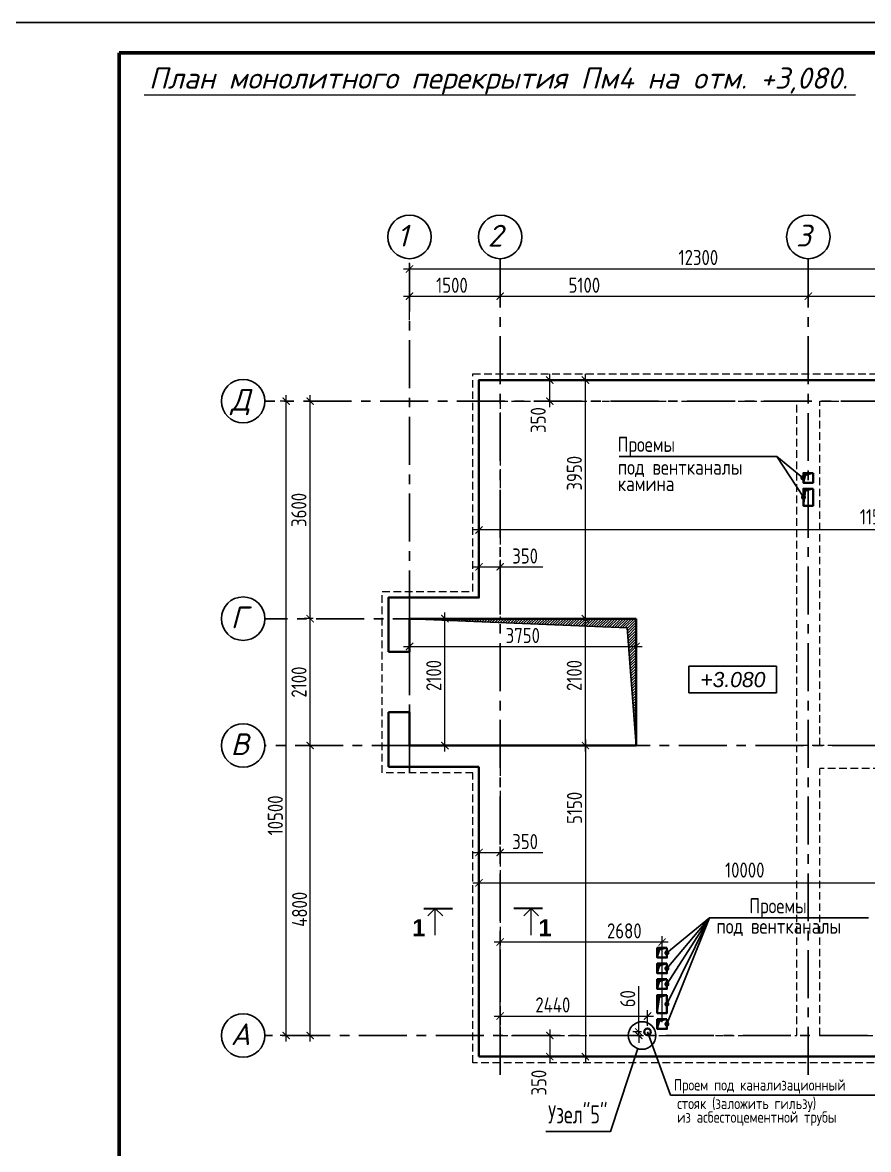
# Model space of a CAD drawing. Extents: x -12289450 to -10763036, y -7834513 to -6150123.
# Drawn here: x -10930636 to -10916637, y -7823467 to -7804813 of the extents above; entities that cross this region are included whole.
import ezdxf

# ---------------------------------------------------------------- set-up
doc = ezdxf.new("R2010")
doc.units = 0
doc.header["$LTSCALE"] = 25
doc.header["$PDMODE"] = 35
doc.linetypes.add('CENTER', pattern=[50.8, 31.75, -6.35, 6.35, -6.35])
doc.linetypes.add('DASHED', pattern=[0.75, 0.5, -0.25])
doc.layers.get('DefPoints').update_dxf_attribs({"color": 10, "lineweight": 30})
for name, color, linetype in [('001-ПЕРЕГОРОДКИ', 5, 'Continuous'), ('005-РАЗМЕРЫ', 252, 'Continuous'), ('008-ШТРИХОВКА', 252, 'Continuous'), ('014-ОСИ', 251, 'CENTER'), ('Annotation - Text', 7, 'Continuous'), ('EEE', 7, 'Continuous'), ('Новое', 51, 'Continuous'), ('Текст', 7, 'Continuous')]:
    doc.layers.add(name, color=color, linetype=linetype)
doc.layers.add('СТЕНЫ', color=5, linetype='Continuous', lineweight=40)
doc.styles.add('gismo', font='isocpeui.ttf')
doc.styles.add('GOST 2.304', font='cs_gost2304.shx')
doc.styles.add('Isocpeur', font='isocpeui.ttf')
doc.styles.get("Standard").update_dxf_attribs({"font": 'arial.ttf'})
doc.styles.add('STYLE1', font='simplex.shx', dxfattribs={"width": 0.7, "height": 300})
doc.styles.add('СГЕНЕРИР_СТИЛЬ_1', font='arialbd.ttf')
doc.styles.add('Текстер', font='ariali.ttf')
doc.dimstyles.new('1', dxfattribs={"dimscale": 100, "dimtxt": 2.5, "dimasz": 1.2, "dimexe": 1, "dimexo": 1, "dimgap": 0.5, "dimtad": 1, "dimdec": 0, "dimzin": 0, "dimdsep": 46, "dimtxsty": 'GOST 2.304', "dimblk": 'ARCHTICK', "dimcen": 0.09, "dimdle": 1, "dimclrd": 256, "dimclre": 256, "dimclrt": 7, "dimadec": 0, "dimazin": 0, "dimtfac": 1, "dimtdec": 0, "dimtmove": 0, "dimatfit": 3, "dimldrblk": 'ARCHTICK', "dimfxl": 0, "dimtolj": 1, "dimtzin": 0, "dimlwd": 5, "dimlwe": 5, "dimarcsym": 0})

# ---------------------------------------------------------------- blocks, each defined once
blk = doc.blocks.new('_ArchTick')
at = {"color": 0, "linetype": 'ByBlock', "const_width": 0.15}
blk.add_lwpolyline([(-0.5, -0.5), (0.5, 0.5)], dxfattribs=at)
blk = doc.blocks.new('*D1607')
at = {"layer": '005-РАЗМЕРЫ', "lineweight": 5, "transparency": 16777216}
for p, q in [((-10922732, -7809412), (-10922732, -7809242)), ((-10917632, -7809412), (-10917632, -7809242)), ((-10922832, -7809342), (-10917532, -7809342))]:
    blk.add_line(p, q, dxfattribs=at)
at = {"layer": 'DefPoints', "color": 0, "transparency": 16777216}
for p in [(-10917632, -7809342), (-10922732, -7809512), (-10917632, -7809512)]:
    blk.add_point(p, dxfattribs=at)
at = {"layer": '005-РАЗМЕРЫ', "lineweight": 5, "transparency": 16777216, "xscale": 120, "yscale": 120, "zscale": 120, "rotation": 180}
blk.add_blockref('_ArchTick', (-10922732, -7809342), dxfattribs=at)
at = {"layer": '005-РАЗМЕРЫ', "lineweight": 5, "transparency": 16777216, "xscale": 120, "yscale": 120, "zscale": 120}
blk.add_blockref('_ArchTick', (-10917632, -7809342), dxfattribs=at)
at = {"layer": '005-РАЗМЕРЫ', "color": 7, "transparency": 16777216, "insert": (-10921339, -7809162), "char_height": 250, "attachment_point": 5, "style": 'GOST 2.304'}
blk.add_mtext('\\A1;5100', dxfattribs=at)
blk = doc.blocks.new('*D1608')
at = {"layer": '005-РАЗМЕРЫ', "lineweight": 5, "transparency": 16777216}
for p, q in [((-10924332, -7808893), (-10911832, -7808893)), ((-10924232, -7809739), (-10924232, -7808793)), ((-10911932, -7809789), (-10911932, -7808793))]:
    blk.add_line(p, q, dxfattribs=at)
at = {"layer": 'DefPoints', "color": 0, "transparency": 16777216}
for p in [(-10911932, -7808893), (-10924232, -7809839), (-10911932, -7809889)]:
    blk.add_point(p, dxfattribs=at)
at = {"layer": '005-РАЗМЕРЫ', "lineweight": 5, "transparency": 16777216, "xscale": 120, "yscale": 120, "zscale": 120, "rotation": 180}
blk.add_blockref('_ArchTick', (-10924232, -7808893), dxfattribs=at)
at = {"layer": '005-РАЗМЕРЫ', "lineweight": 5, "transparency": 16777216, "xscale": 120, "yscale": 120, "zscale": 120}
blk.add_blockref('_ArchTick', (-10911932, -7808893), dxfattribs=at)
at = {"layer": '005-РАЗМЕРЫ', "color": 7, "transparency": 16777216, "insert": (-10919452, -7808703), "char_height": 250, "attachment_point": 5, "style": 'GOST 2.304'}
blk.add_mtext('\\A1;12300', dxfattribs=at)
blk = doc.blocks.new('*D1609')
at = {"layer": '005-РАЗМЕРЫ', "lineweight": 5, "transparency": 16777216}
for p, q in [((-10924232, -7809412), (-10924232, -7809242)), ((-10922732, -7809412), (-10922732, -7809242)), ((-10924332, -7809342), (-10922632, -7809342))]:
    blk.add_line(p, q, dxfattribs=at)
at = {"layer": 'DefPoints', "color": 0, "transparency": 16777216}
for p in [(-10922732, -7809342), (-10924232, -7809512), (-10922732, -7809512)]:
    blk.add_point(p, dxfattribs=at)
at = {"layer": '005-РАЗМЕРЫ', "lineweight": 5, "transparency": 16777216, "xscale": 120, "yscale": 120, "zscale": 120, "rotation": 180}
blk.add_blockref('_ArchTick', (-10924232, -7809342), dxfattribs=at)
at = {"layer": '005-РАЗМЕРЫ', "lineweight": 5, "transparency": 16777216, "xscale": 120, "yscale": 120, "zscale": 120}
blk.add_blockref('_ArchTick', (-10922732, -7809342), dxfattribs=at)
at = {"layer": '005-РАЗМЕРЫ', "color": 7, "transparency": 16777216, "insert": (-10923530, -7809162), "char_height": 250, "attachment_point": 5, "style": 'GOST 2.304'}
blk.add_mtext('\\A1;1500', dxfattribs=at)
blk = doc.blocks.new('*D1610')
at = {"layer": '005-РАЗМЕРЫ', "lineweight": 5, "transparency": 16777216}
for p, q in [((-10917632, -7809412), (-10917632, -7809242)), ((-10913432, -7809412), (-10913432, -7809242)), ((-10917732, -7809342), (-10913332, -7809342))]:
    blk.add_line(p, q, dxfattribs=at)
at = {"layer": 'DefPoints', "color": 0, "transparency": 16777216}
for p in [(-10913432, -7809342), (-10917632, -7809512), (-10913432, -7809512)]:
    blk.add_point(p, dxfattribs=at)
at = {"layer": '005-РАЗМЕРЫ', "lineweight": 5, "transparency": 16777216, "xscale": 120, "yscale": 120, "zscale": 120, "rotation": 180}
blk.add_blockref('_ArchTick', (-10917632, -7809342), dxfattribs=at)
at = {"layer": '005-РАЗМЕРЫ', "lineweight": 5, "transparency": 16777216, "xscale": 120, "yscale": 120, "zscale": 120}
blk.add_blockref('_ArchTick', (-10913432, -7809342), dxfattribs=at)
at = {"layer": '005-РАЗМЕРЫ', "color": 7, "transparency": 16777216, "insert": (-10915628, -7809158), "char_height": 250, "attachment_point": 5, "style": 'GOST 2.304'}
blk.add_mtext('\\A1;4200', dxfattribs=at)
blk = doc.blocks.new('*D1612')
at = {"layer": '005-РАЗМЕРЫ', "lineweight": 5, "transparency": 16777216}
for p, q in [((-10925876, -7821681), (-10925876, -7816681)), ((-10925876, -7816781), (-10925976, -7816781)), ((-10925925, -7821581), (-10925976, -7821581))]:
    blk.add_line(p, q, dxfattribs=at)
at = {"layer": 'DefPoints', "color": 0, "transparency": 16777216}
for p in [(-10925876, -7816781), (-10925776, -7816781), (-10925825, -7821581)]:
    blk.add_point(p, dxfattribs=at)
at = {"layer": '005-РАЗМЕРЫ', "lineweight": 5, "transparency": 16777216, "xscale": 120, "yscale": 120, "zscale": 120}
for p, rotation in [((-10925876, -7816781), 90), ((-10925876, -7821581), 270)]:
    blk.add_blockref('_ArchTick', p, dxfattribs=dict(at, rotation=rotation))
at = {"layer": '005-РАЗМЕРЫ', "color": 7, "transparency": 16777216, "insert": (-10926051, -7819492), "char_height": 250, "attachment_point": 5, "rotation": 90, "style": 'GOST 2.304'}
blk.add_mtext('\\A1;4800', dxfattribs=at)
blk = doc.blocks.new('*D1613')
at = {"layer": '005-РАЗМЕРЫ', "lineweight": 5, "transparency": 16777216}
for p, q in [((-10926246, -7811081), (-10926373, -7811081)), ((-10926273, -7821681), (-10926273, -7810981)), ((-10926298, -7821581), (-10926373, -7821581))]:
    blk.add_line(p, q, dxfattribs=at)
at = {"layer": 'DefPoints', "color": 0, "transparency": 16777216}
for p in [(-10926273, -7811081), (-10926146, -7811081), (-10926198, -7821581)]:
    blk.add_point(p, dxfattribs=at)
at = {"layer": '005-РАЗМЕРЫ', "lineweight": 5, "transparency": 16777216, "xscale": 120, "yscale": 120, "zscale": 120}
for p, rotation in [((-10926273, -7811081), 90), ((-10926273, -7821581), 270)]:
    blk.add_blockref('_ArchTick', p, dxfattribs=dict(at, rotation=rotation))
at = {"layer": '005-РАЗМЕРЫ', "color": 7, "transparency": 16777216, "insert": (-10926453, -7817938), "char_height": 250, "attachment_point": 5, "rotation": 90, "style": 'GOST 2.304'}
blk.add_mtext('\\A1;10500', dxfattribs=at)
blk = doc.blocks.new('*D1614')
at = {"layer": '005-РАЗМЕРЫ', "lineweight": 5, "transparency": 16777216}
for p, q in [((-10925825, -7814681), (-10925976, -7814681)), ((-10925876, -7816881), (-10925876, -7814581)), ((-10925962, -7816781), (-10925776, -7816781))]:
    blk.add_line(p, q, dxfattribs=at)
at = {"layer": 'DefPoints', "color": 0, "transparency": 16777216}
for p in [(-10925876, -7814681), (-10925725, -7814681), (-10926062, -7816781)]:
    blk.add_point(p, dxfattribs=at)
at = {"layer": '005-РАЗМЕРЫ', "lineweight": 5, "transparency": 16777216, "xscale": 120, "yscale": 120, "zscale": 120}
for p, rotation in [((-10925876, -7814681), 90), ((-10925876, -7816781), 270)]:
    blk.add_blockref('_ArchTick', p, dxfattribs=dict(at, rotation=rotation))
at = {"layer": '005-РАЗМЕРЫ', "color": 7, "transparency": 16777216, "insert": (-10926061, -7815731), "char_height": 250, "attachment_point": 5, "rotation": 90, "style": 'GOST 2.304'}
blk.add_mtext('\\A1;2100', dxfattribs=at)
blk = doc.blocks.new('*D1615')
at = {"layer": '005-РАЗМЕРЫ', "lineweight": 5, "transparency": 16777216}
for p, q in [((-10925776, -7811081), (-10925976, -7811081)), ((-10925876, -7814781), (-10925876, -7810981)), ((-10925825, -7814681), (-10925976, -7814681))]:
    blk.add_line(p, q, dxfattribs=at)
at = {"layer": 'DefPoints', "color": 0, "transparency": 16777216}
for p in [(-10925876, -7811081), (-10925676, -7811081), (-10925725, -7814681)]:
    blk.add_point(p, dxfattribs=at)
at = {"layer": '005-РАЗМЕРЫ', "lineweight": 5, "transparency": 16777216, "xscale": 120, "yscale": 120, "zscale": 120}
for p, rotation in [((-10925876, -7811081), 90), ((-10925876, -7814681), 270)]:
    blk.add_blockref('_ArchTick', p, dxfattribs=dict(at, rotation=rotation))
at = {"layer": '005-РАЗМЕРЫ', "color": 7, "transparency": 16777216, "insert": (-10926063, -7812881), "char_height": 250, "attachment_point": 5, "rotation": 90, "style": 'GOST 2.304'}
blk.add_mtext('\\A1;3600', dxfattribs=at)
blk = doc.blocks.new('*D1605')
at = {"layer": '005-РАЗМЕРЫ', "lineweight": 5, "ltscale": 100, "transparency": 16777216}
for p, q in [((-10923082, -7813081), (-10923082, -7813313)), ((-10911582, -7813088), (-10911582, -7813313)), ((-10911482, -7813213), (-10923182, -7813213))]:
    blk.add_line(p, q, dxfattribs=at)
at = {"layer": 'DefPoints', "color": 0, "ltscale": 100, "transparency": 16777216}
for p in [(-10923082, -7812981), (-10911582, -7812988), (-10923082, -7813213)]:
    blk.add_point(p, dxfattribs=at)
at = {"layer": '005-РАЗМЕРЫ', "lineweight": 5, "ltscale": 100, "transparency": 16777216, "xscale": 120, "yscale": 120, "zscale": 120, "rotation": 180}
blk.add_blockref('_ArchTick', (-10923082, -7813213), dxfattribs=at)
at = {"layer": '005-РАЗМЕРЫ', "lineweight": 5, "ltscale": 100, "transparency": 16777216, "xscale": 120, "yscale": 120, "zscale": 120}
blk.add_blockref('_ArchTick', (-10911582, -7813213), dxfattribs=at)
at = {"layer": '005-РАЗМЕРЫ', "color": 7, "ltscale": 100, "transparency": 16777216, "insert": (-10916467, -7812995), "char_height": 250, "attachment_point": 5, "style": 'GOST 2.304'}
blk.add_mtext('\\A1;11500', dxfattribs=at)
blk = doc.blocks.new('*D1606')
at = {"layer": '005-РАЗМЕРЫ', "lineweight": 5, "ltscale": 100, "transparency": 16777216}
for p, q in [((-10923182, -7819054), (-10912982, -7819054)), ((-10923082, -7819037), (-10923082, -7819154)), ((-10913082, -7819037), (-10913082, -7819154))]:
    blk.add_line(p, q, dxfattribs=at)
at = {"layer": 'DefPoints', "color": 0, "ltscale": 100, "transparency": 16777216}
for p in [(-10923082, -7818937), (-10913082, -7818937), (-10913082, -7819054)]:
    blk.add_point(p, dxfattribs=at)
at = {"layer": '005-РАЗМЕРЫ', "lineweight": 5, "ltscale": 100, "transparency": 16777216, "xscale": 120, "yscale": 120, "zscale": 120, "rotation": 180}
blk.add_blockref('_ArchTick', (-10923082, -7819054), dxfattribs=at)
at = {"layer": '005-РАЗМЕРЫ', "lineweight": 5, "ltscale": 100, "transparency": 16777216, "xscale": 120, "yscale": 120, "zscale": 120}
blk.add_blockref('_ArchTick', (-10913082, -7819054), dxfattribs=at)
at = {"layer": '005-РАЗМЕРЫ', "color": 7, "ltscale": 100, "transparency": 16777216, "insert": (-10918684, -7818842), "char_height": 250, "attachment_point": 5, "style": 'GOST 2.304'}
blk.add_mtext('\\A1;10000', dxfattribs=at)
blk = doc.blocks.new('*D1616')
at = {"layer": '005-РАЗМЕРЫ', "lineweight": 5, "transparency": 16777216}
for p, q in [((-10923374, -7814681), (-10923746, -7814681)), ((-10923646, -7816881), (-10923646, -7814581)), ((-10923374, -7816781), (-10923746, -7816781))]:
    blk.add_line(p, q, dxfattribs=at)
at = {"layer": 'DefPoints', "color": 0, "transparency": 16777216}
for p in [(-10923646, -7814681), (-10923274, -7814681), (-10923274, -7816781)]:
    blk.add_point(p, dxfattribs=at)
at = {"layer": '005-РАЗМЕРЫ', "lineweight": 5, "transparency": 16777216, "xscale": 120, "yscale": 120, "zscale": 120}
for p, rotation in [((-10923646, -7814681), 90), ((-10923646, -7816781), 270)]:
    blk.add_blockref('_ArchTick', p, dxfattribs=dict(at, rotation=rotation))
at = {"layer": '005-РАЗМЕРЫ', "color": 7, "transparency": 16777216, "insert": (-10923831, -7815622), "char_height": 250, "attachment_point": 5, "rotation": 90, "style": 'GOST 2.304'}
blk.add_mtext('\\A1;2100', dxfattribs=at)
blk = doc.blocks.new('*D1617')
at = {"layer": '005-РАЗМЕРЫ', "lineweight": 5, "transparency": 16777216}
for p, q in [((-10920482, -7815390), (-10920482, -7815040)), ((-10924332, -7815140), (-10920382, -7815140)), ((-10924232, -7815109), (-10924232, -7815240))]:
    blk.add_line(p, q, dxfattribs=at)
at = {"layer": 'DefPoints', "color": 0, "transparency": 16777216}
for p in [(-10924232, -7815009), (-10920482, -7815140), (-10920482, -7815490)]:
    blk.add_point(p, dxfattribs=at)
at = {"layer": '005-РАЗМЕРЫ', "lineweight": 5, "transparency": 16777216, "xscale": 120, "yscale": 120, "zscale": 120, "rotation": 180}
blk.add_blockref('_ArchTick', (-10924232, -7815140), dxfattribs=at)
at = {"layer": '005-РАЗМЕРЫ', "lineweight": 5, "transparency": 16777216, "xscale": 120, "yscale": 120, "zscale": 120}
blk.add_blockref('_ArchTick', (-10920482, -7815140), dxfattribs=at)
at = {"layer": '005-РАЗМЕРЫ', "color": 7, "transparency": 16777216, "insert": (-10922357, -7814960), "char_height": 250, "attachment_point": 5, "style": 'GOST 2.304'}
blk.add_mtext('\\A1;3750', dxfattribs=at)
blk = doc.blocks.new('*D1618')
at = {"layer": '005-РАЗМЕРЫ', "lineweight": 5, "transparency": 16777216}
for p, q in [((-10919952, -7820034), (-10922832, -7820034)), ((-10922732, -7821361), (-10922732, -7819934)), ((-10920052, -7821361), (-10920052, -7819934))]:
    blk.add_line(p, q, dxfattribs=at)
at = {"layer": 'DefPoints', "color": 0, "transparency": 16777216}
for p in [(-10922732, -7820034), (-10922732, -7821461), (-10920052, -7821461)]:
    blk.add_point(p, dxfattribs=at)
at = {"layer": '005-РАЗМЕРЫ', "lineweight": 5, "transparency": 16777216, "xscale": 120, "yscale": 120, "zscale": 120, "rotation": 180}
blk.add_blockref('_ArchTick', (-10922732, -7820034), dxfattribs=at)
at = {"layer": '005-РАЗМЕРЫ', "lineweight": 5, "transparency": 16777216, "xscale": 120, "yscale": 120, "zscale": 120}
blk.add_blockref('_ArchTick', (-10920052, -7820034), dxfattribs=at)
at = {"layer": '005-РАЗМЕРЫ', "color": 7, "transparency": 16777216, "insert": (-10920677, -7819849), "char_height": 250, "attachment_point": 5, "style": 'GOST 2.304'}
blk.add_mtext('\\A1;2680', dxfattribs=at)
blk = doc.blocks.new('*D1619')
at = {"layer": '005-РАЗМЕРЫ', "lineweight": 5, "transparency": 16777216}
for p, q in [((-10922732, -7821481), (-10922732, -7821159)), ((-10920292, -7821421), (-10920292, -7821159)), ((-10922832, -7821259), (-10920192, -7821259))]:
    blk.add_line(p, q, dxfattribs=at)
at = {"layer": 'DefPoints', "color": 0, "transparency": 16777216}
for p in [(-10920292, -7821259), (-10922732, -7821581), (-10920292, -7821521)]:
    blk.add_point(p, dxfattribs=at)
at = {"layer": '005-РАЗМЕРЫ', "lineweight": 5, "transparency": 16777216, "xscale": 120, "yscale": 120, "zscale": 120, "rotation": 180}
blk.add_blockref('_ArchTick', (-10922732, -7821259), dxfattribs=at)
at = {"layer": '005-РАЗМЕРЫ', "lineweight": 5, "transparency": 16777216, "xscale": 120, "yscale": 120, "zscale": 120}
blk.add_blockref('_ArchTick', (-10920292, -7821259), dxfattribs=at)
at = {"layer": '005-РАЗМЕРЫ', "color": 7, "transparency": 16777216, "insert": (-10921860, -7821075), "char_height": 250, "attachment_point": 5, "style": 'GOST 2.304'}
blk.add_mtext('\\A1;2440', dxfattribs=at)
blk = doc.blocks.new('*D1620')
at = {"layer": '005-РАЗМЕРЫ', "lineweight": 5, "transparency": 16777216}
for p, q in [((-10920438, -7821521), (-10920438, -7820763)), ((-10920392, -7821521), (-10920538, -7821521)), ((-10920392, -7821581), (-10920538, -7821581)), ((-10920438, -7821581), (-10920438, -7821521)), ((-10920438, -7821581), (-10920438, -7821701))]:
    blk.add_line(p, q, dxfattribs=at)
at = {"layer": 'DefPoints', "color": 0, "transparency": 16777216}
for p in [(-10920438, -7821581), (-10920292, -7821521), (-10920292, -7821581)]:
    blk.add_point(p, dxfattribs=at)
at = {"layer": '005-РАЗМЕРЫ', "lineweight": 5, "transparency": 16777216, "xscale": 120, "yscale": 120, "zscale": 120}
for p, rotation in [((-10920438, -7821521), 270), ((-10920438, -7821581), 90)]:
    blk.add_blockref('_ArchTick', p, dxfattribs=dict(at, rotation=rotation))
at = {"layer": '005-РАЗМЕРЫ', "color": 7, "transparency": 16777216, "insert": (-10920621, -7820972), "char_height": 250, "attachment_point": 5, "rotation": 90, "style": 'GOST 2.304'}
blk.add_mtext('\\A1;60', dxfattribs=at)
blk = doc.blocks.new('*D1635')
at = {"layer": '005-РАЗМЕРЫ', "lineweight": 5, "transparency": 16777216}
for p, q in [((-10921321, -7814781), (-10921321, -7810631)), ((-10921316, -7810731), (-10921221, -7810731)), ((-10921316, -7814681), (-10921221, -7814681))]:
    blk.add_line(p, q, dxfattribs=at)
at = {"layer": 'DefPoints', "color": 0, "transparency": 16777216}
for p in [(-10921416, -7810731), (-10921321, -7810731), (-10921416, -7814681)]:
    blk.add_point(p, dxfattribs=at)
at = {"layer": '005-РАЗМЕРЫ', "lineweight": 5, "transparency": 16777216, "xscale": 120, "yscale": 120, "zscale": 120}
for p, rotation in [((-10921321, -7810731), 90), ((-10921321, -7814681), 270)]:
    blk.add_blockref('_ArchTick', p, dxfattribs=dict(at, rotation=rotation))
at = {"layer": '005-РАЗМЕРЫ', "color": 7, "transparency": 16777216, "insert": (-10921504, -7812274), "char_height": 250, "attachment_point": 5, "rotation": 90, "style": 'GOST 2.304'}
blk.add_mtext('\\A1;3950', dxfattribs=at)
blk = doc.blocks.new('*D1636')
at = {"layer": '005-РАЗМЕРЫ', "lineweight": 5, "transparency": 16777216}
for p, q in [((-10921050, -7814681), (-10921421, -7814681)), ((-10921321, -7816881), (-10921321, -7814581)), ((-10921050, -7816781), (-10921421, -7816781))]:
    blk.add_line(p, q, dxfattribs=at)
at = {"layer": 'DefPoints', "color": 0, "transparency": 16777216}
for p in [(-10921321, -7814681), (-10920950, -7814681), (-10920950, -7816781)]:
    blk.add_point(p, dxfattribs=at)
at = {"layer": '005-РАЗМЕРЫ', "lineweight": 5, "transparency": 16777216, "xscale": 120, "yscale": 120, "zscale": 120}
for p, rotation in [((-10921321, -7814681), 90), ((-10921321, -7816781), 270)]:
    blk.add_blockref('_ArchTick', p, dxfattribs=dict(at, rotation=rotation))
at = {"layer": '005-РАЗМЕРЫ', "color": 7, "transparency": 16777216, "insert": (-10921506, -7815622), "char_height": 250, "attachment_point": 5, "rotation": 90, "style": 'GOST 2.304'}
blk.add_mtext('\\A1;2100', dxfattribs=at)
blk = doc.blocks.new('*D1637')
at = {"layer": '005-РАЗМЕРЫ', "lineweight": 5, "transparency": 16777216}
for p, q in [((-10921321, -7816681), (-10921321, -7822031)), ((-10921676, -7816781), (-10921221, -7816781)), ((-10921676, -7821931), (-10921221, -7821931))]:
    blk.add_line(p, q, dxfattribs=at)
at = {"layer": 'DefPoints', "color": 0, "transparency": 16777216}
for p in [(-10921776, -7816781), (-10921776, -7821931), (-10921321, -7821931)]:
    blk.add_point(p, dxfattribs=at)
at = {"layer": '005-РАЗМЕРЫ', "lineweight": 5, "transparency": 16777216, "xscale": 120, "yscale": 120, "zscale": 120}
for p, rotation in [((-10921321, -7816781), 90), ((-10921321, -7821931), 270)]:
    blk.add_blockref('_ArchTick', p, dxfattribs=dict(at, rotation=rotation))
at = {"layer": '005-РАЗМЕРЫ', "color": 7, "transparency": 16777216, "insert": (-10921502, -7817813), "char_height": 250, "attachment_point": 5, "rotation": 90, "style": 'GOST 2.304'}
blk.add_mtext('\\A1;5150', dxfattribs=at)
blk = doc.blocks.new('*D1640')
at = {"layer": '005-РАЗМЕРЫ', "lineweight": 5, "ltscale": 100, "transparency": 16777216}
for p, q in [((-10921873, -7810731), (-10922011, -7810731)), ((-10921911, -7811181), (-10921911, -7810631)), ((-10921873, -7811081), (-10922011, -7811081))]:
    blk.add_line(p, q, dxfattribs=at)
at = {"layer": 'DefPoints', "color": 0, "ltscale": 100, "transparency": 16777216}
for p in [(-10921911, -7810731), (-10921773, -7810731), (-10921773, -7811081)]:
    blk.add_point(p, dxfattribs=at)
at = {"layer": '005-РАЗМЕРЫ', "lineweight": 5, "ltscale": 100, "transparency": 16777216, "xscale": 120, "yscale": 120, "zscale": 120}
for p, rotation in [((-10921911, -7810731), 90), ((-10921911, -7811081), 270)]:
    blk.add_blockref('_ArchTick', p, dxfattribs=dict(at, rotation=rotation))
at = {"layer": '005-РАЗМЕРЫ', "color": 7, "ltscale": 100, "transparency": 16777216, "insert": (-10922102, -7811393), "char_height": 250, "attachment_point": 5, "rotation": 90, "style": 'GOST 2.304'}
blk.add_mtext('\\A1;350', dxfattribs=at)
blk = doc.blocks.new('*D1642')
at = {"layer": '005-РАЗМЕРЫ', "lineweight": 5, "ltscale": 100, "transparency": 16777216}
for p, q in [((-10921873, -7821581), (-10922011, -7821581)), ((-10921911, -7821481), (-10921911, -7822031)), ((-10921873, -7821931), (-10922011, -7821931))]:
    blk.add_line(p, q, dxfattribs=at)
at = {"layer": 'DefPoints', "color": 0, "ltscale": 100, "transparency": 16777216}
for p in [(-10921773, -7821581), (-10921911, -7821931), (-10921773, -7821931)]:
    blk.add_point(p, dxfattribs=at)
at = {"layer": '005-РАЗМЕРЫ', "lineweight": 5, "ltscale": 100, "transparency": 16777216, "xscale": 120, "yscale": 120, "zscale": 120}
for p, rotation in [((-10921911, -7821581), 90), ((-10921911, -7821931), 270)]:
    blk.add_blockref('_ArchTick', p, dxfattribs=dict(at, rotation=rotation))
at = {"layer": '005-РАЗМЕРЫ', "color": 7, "ltscale": 100, "transparency": 16777216, "insert": (-10922092, -7822361), "char_height": 250, "attachment_point": 5, "rotation": 90, "style": 'GOST 2.304'}
blk.add_mtext('\\A1;350', dxfattribs=at)
blk = doc.blocks.new('*D1643')
at = {"layer": '005-РАЗМЕРЫ', "lineweight": 5, "transparency": 16777216}
for p, q in [((-10923182, -7818551), (-10922732, -7818551)), ((-10923082, -7818598), (-10923082, -7818451)), ((-10922732, -7818598), (-10922732, -7818451)), ((-10922732, -7818551), (-10922025, -7818551))]:
    blk.add_line(p, q, dxfattribs=at)
at = {"layer": 'DefPoints', "color": 0, "transparency": 16777216}
for p in [(-10922732, -7818551), (-10923082, -7818698), (-10922732, -7818698)]:
    blk.add_point(p, dxfattribs=at)
at = {"layer": '005-РАЗМЕРЫ', "lineweight": 5, "transparency": 16777216, "xscale": 120, "yscale": 120, "zscale": 120, "rotation": 180}
blk.add_blockref('_ArchTick', (-10923082, -7818551), dxfattribs=at)
at = {"layer": '005-РАЗМЕРЫ', "lineweight": 5, "transparency": 16777216, "xscale": 120, "yscale": 120, "zscale": 120}
blk.add_blockref('_ArchTick', (-10922732, -7818551), dxfattribs=at)
at = {"layer": '005-РАЗМЕРЫ', "color": 7, "transparency": 16777216, "insert": (-10922319, -7818371), "char_height": 250, "attachment_point": 5, "style": 'GOST 2.304'}
blk.add_mtext('\\A1;350', dxfattribs=at)
blk = doc.blocks.new('*D1646')
at = {"layer": '005-РАЗМЕРЫ', "lineweight": 5, "transparency": 16777216}
for p, q in [((-10923082, -7813871), (-10923082, -7813724)), ((-10922732, -7813871), (-10922732, -7813724)), ((-10923182, -7813824), (-10922732, -7813824)), ((-10922732, -7813824), (-10922025, -7813824))]:
    blk.add_line(p, q, dxfattribs=at)
at = {"layer": 'DefPoints', "color": 0, "transparency": 16777216}
for p in [(-10922732, -7813824), (-10923082, -7813971), (-10922732, -7813971)]:
    blk.add_point(p, dxfattribs=at)
at = {"layer": '005-РАЗМЕРЫ', "lineweight": 5, "transparency": 16777216, "xscale": 120, "yscale": 120, "zscale": 120, "rotation": 180}
blk.add_blockref('_ArchTick', (-10923082, -7813824), dxfattribs=at)
at = {"layer": '005-РАЗМЕРЫ', "lineweight": 5, "transparency": 16777216, "xscale": 120, "yscale": 120, "zscale": 120}
blk.add_blockref('_ArchTick', (-10922732, -7813824), dxfattribs=at)
at = {"layer": '005-РАЗМЕРЫ', "color": 7, "transparency": 16777216, "insert": (-10922319, -7813644), "char_height": 250, "attachment_point": 5, "style": 'GOST 2.304'}
blk.add_mtext('\\A1;350', dxfattribs=at)
blk = doc.blocks.new('Уровень')
at = {"color": 213, "linetype": 'ByBlock'}
blk.add_lwpolyline([(0, 0), (1544, 0), (1544, 469), (0, 469)], close=True, dxfattribs=at)
at = {"flags": 4}
blk.add_attdef('+-0.000', (70, 107), '', height=250, dxfattribs=at)

msp = doc.modelspace()

# ---------------------------------------------------------------- hatches: boundary and pattern name
at = {"layer": '008-ШТРИХОВКА', "ltscale": 3}
h = msp.add_hatch(dxfattribs=at)
h.set_pattern_fill('ANSI31', color=256, scale=5)
h.set_pattern_definition([(45, (-10915362.271, -7814851.123), (-11.22532, 11.22532), [])])
h.paths.add_polyline_path([(-10917552.3, -7812271.1), (-10917712.3, -7812271.1), (-10917712.3, -7812431.1), (-10917677.4, -7812305)])
h = msp.add_hatch(dxfattribs=at)
h.set_pattern_fill('ANSI31', color=256, scale=5)
h.set_pattern_definition([(45, (-10915362.271, -7815111.123), (-11.22532, 11.22532), [])])
h.paths.add_polyline_path([(-10917552.3, -7812531.1), (-10917712.3, -7812531.1), (-10917712.3, -7812811.1), (-10917677.4, -7812565)])
h = msp.add_hatch(dxfattribs=at)
h.set_pattern_fill('ANSI31', color=256, scale=10)
h.set_pattern_definition([(45, (-10920482.27, -7816581.123), (-22.45064, 22.45064), [])])
h.paths.add_polyline_path([(-10920482.3, -7814681.1), (-10920482.3, -7816581.1), (-10920632.3, -7814831.1), (-10924132.3, -7814681.1)])
h = msp.add_hatch(dxfattribs=at)
h.set_pattern_fill('ANSI31', color=256, scale=5)
h.set_pattern_definition([(45, (-10917782.271, -7822711.123), (-11.22532, 11.22532), [])])
h.paths.add_polyline_path([(-10919972.3, -7820131.1), (-10920132.3, -7820131.1), (-10920132.3, -7820291.1), (-10920097.4, -7820165)])
h = msp.add_hatch(dxfattribs=at)
h.set_pattern_fill('ANSI31', color=256, scale=5)
h.set_pattern_definition([(45, (-10917782.271, -7822971.123), (-11.22532, 11.22532), [])])
h.paths.add_polyline_path([(-10919972.3, -7820391.1), (-10920132.3, -7820391.1), (-10920132.3, -7820551.1), (-10920097.4, -7820425)])
h = msp.add_hatch(dxfattribs=at)
h.set_pattern_fill('ANSI31', color=256, scale=5)
h.set_pattern_definition([(45, (-10917782.271, -7823231.123), (-11.22532, 11.22532), [])])
h.paths.add_polyline_path([(-10919972.3, -7820651.1), (-10920132.3, -7820651.1), (-10920132.3, -7820811.1), (-10920097.4, -7820685)])
h = msp.add_hatch(dxfattribs=at)
h.set_pattern_fill('ANSI31', color=256, scale=5)
h.set_pattern_definition([(45, (-10917782.271, -7823491.123), (-11.22532, 11.22532), [])])
h.paths.add_polyline_path([(-10919972.3, -7820911.1), (-10920132.3, -7820911.1), (-10920132.3, -7821211.1), (-10920097.4, -7820945)])
h = msp.add_hatch(dxfattribs=at)
h.set_pattern_fill('ANSI31', color=256, scale=5)
h.set_pattern_definition([(45, (-10917782.271, -7823891.123), (-11.22532, 11.22532), [])])
h.paths.add_polyline_path([(-10919972.3, -7821311.1), (-10920132.3, -7821311.1), (-10920132.3, -7821471.1), (-10920097.4, -7821345)])

# ---------------------------------------------------------------- linework, layer by layer
at = {"linetype": 'Continuous', "lineweight": 60, "ltscale": 75}
msp.add_lwpolyline([(-10929035.7, -7805313.4), (-10889535.9, -7805313.4), (-10889535.9, -7834013.3), (-10929035.7, -7834013.3)], close=True, dxfattribs=at)
at = {"ltscale": 100}
msp.add_lwpolyline([(-10921974.7, -7823170.3), (-10920908.2, -7823170.3), (-10920454.9, -7821797.6)], dxfattribs=at)
msp.add_circle((-10920383.3, -7821580.8), 228.3, dxfattribs=at)
at = {"layer": '001-ПЕРЕГОРОДКИ', "lineweight": 35, "ltscale": 100}
for points in [[(-10923993.8, -7819479.1), (-10923519.1, -7819479.1)], [(-10922029.8, -7819479.1), (-10922504.5, -7819479.1)]]:
    msp.add_lwpolyline(points, dxfattribs=at)
at = {"layer": '001-ПЕРЕГОРОДКИ', "lineweight": 18, "ltscale": 100}
for points in [[(-10923804.7, -7819922.8), (-10923804.7, -7819479.1)], [(-10923804.7, -7819922.8), (-10923804.7, -7819479.1)], [(-10922218.9, -7819922.8), (-10922218.9, -7819479.1)], [(-10922218.9, -7819922.8), (-10922218.9, -7819479.1)]]:
    msp.add_lwpolyline(points, dxfattribs=at)
at = {"layer": '008-ШТРИХОВКА', "ltscale": 3}
for points in [[(-10917712.3, -7812431.1), (-10917677.4, -7812305), (-10917552.3, -7812271.1)], [(-10917712.3, -7812811.1), (-10917677.4, -7812565), (-10917552.3, -7812531.1)], [(-10920482.3, -7816781.1), (-10920632.3, -7814831.1), (-10924232.3, -7814681.1)], [(-10920132.3, -7820291.1), (-10920097.4, -7820165), (-10919972.3, -7820131.1)], [(-10920132.3, -7820551.1), (-10920097.4, -7820425), (-10919972.3, -7820391.1)], [(-10920132.3, -7820811.1), (-10920097.4, -7820685), (-10919972.3, -7820651.1)], [(-10920132.3, -7821211.1), (-10920097.4, -7820945), (-10919972.3, -7820911.1)], [(-10920132.3, -7821471.1), (-10920097.4, -7821345), (-10919972.3, -7821311.1)]]:
    msp.add_lwpolyline(points, dxfattribs=at)
at = {"layer": '014-ОСИ'}
for points in [[(-10924232.3, -7817215.1), (-10924232.3, -7808722.5)], [(-10922732.3, -7822231.1), (-10922732.3, -7808722.5)], [(-10917632.3, -7822231.1), (-10917632.3, -7808722.5)], [(-10915033, -7811081.1), (-10926625.9, -7811081.1)], [(-10922441.8, -7814681.1), (-10926625.9, -7814681.1)], [(-10911362.2, -7816781.1), (-10926625.9, -7816781.1)], [(-10912844.2, -7821581.1), (-10926625.9, -7821581.1)]]:
    msp.add_lwpolyline(points, dxfattribs=at)
at = {"layer": 'EEE', "lineweight": 15}
msp.add_line((-10928620.7, -7806008.3), (-10916852.8, -7806008.3), dxfattribs=at)
at = {"layer": 'EEE', "lineweight": 25, "ltscale": 3}
for p, q in [((-10920762.7, -7811995.3), (-10918151.1, -7811995.3)), ((-10917723.2, -7812348.6), (-10918151.1, -7811995.3)), ((-10917712.3, -7812671.1), (-10918151.1, -7811995.3)), ((-10919972.3, -7820471.1), (-10919266.8, -7819633.1)), ((-10919972.3, -7820211.1), (-10919266.8, -7819633.1)), ((-10919972.3, -7821061.1), (-10919266.8, -7819633.1)), ((-10919972.3, -7820731.1), (-10919266.8, -7819633.1)), ((-10919972.3, -7821391.1), (-10919266.8, -7819633.1)), ((-10919266.8, -7819633.1), (-10916638.5, -7819633.1)), ((-10920292.3, -7821521.1), (-10919914.1, -7822567.1)), ((-10919914.1, -7822567.1), (-10916337.7, -7822567.1))]:
    msp.add_line(p, q, dxfattribs=at)
at = {"layer": 'EEE', "lineweight": 25, "ltscale": 3, "const_width": 56.2}
for points in [[(-10917709.1, -7812348.6, 1), (-10917737.2, -7812348.6, 1)], [(-10917698.2, -7812671.1, 1), (-10917726.3, -7812671.1, 1)], [(-10919958.2, -7820211.1, 1), (-10919986.3, -7820211.1, 1)], [(-10919958.2, -7820471.1, 1), (-10919986.3, -7820471.1, 1)], [(-10919958.2, -7820731.1, 1), (-10919986.3, -7820731.1, 1)], [(-10919958.2, -7821061.1, 1), (-10919986.3, -7821061.1, 1)], [(-10919958.2, -7821391.1, 1), (-10919986.3, -7821391.1, 1)]]:
    msp.add_lwpolyline(points, format="xyb", close=True, dxfattribs=at)
at = {"layer": 'Новое', "color": 7, "linetype": 'Continuous'}
msp.add_lwpolyline([(-10931035.7, -7804813.4), (-10889035.9, -7804813.4), (-10889035.9, -7834513.3), (-10931035.7, -7834513.3)], close=True, dxfattribs=at)
msp.add_lwpolyline([(-10931035.7, -7804813.4), (-10889035.9, -7804813.4), (-10889035.9, -7834513.3), (-10931035.7, -7834513.3)], close=True, dxfattribs=at)
at = {"layer": 'СТЕНЫ', "ltscale": 1.2}
for p, q in [((-10924232.3, -7814681.1), (-10924232.3, -7815231.1)), ((-10924232.3, -7814681.1), (-10920482.3, -7814681.1)), ((-10924232.3, -7816231.1), (-10924232.3, -7816781.1)), ((-10924232.3, -7816781.1), (-10920482.3, -7816781.1))]:
    msp.add_line(p, q, dxfattribs=at)
at = {"layer": 'СТЕНЫ', "ltscale": 3}
for p, q in [((-10924582.3, -7817131.1), (-10924582.3, -7816231.1)), ((-10923082.3, -7817131.1), (-10924582.3, -7817131.1)), ((-10923082.3, -7821931.1), (-10923082.3, -7817131.1))]:
    msp.add_line(p, q, dxfattribs=at)
at = {"layer": 'СТЕНЫ', "lineweight": 30, "ltscale": 3}
msp.add_line((-10924582.3, -7817131.1), (-10923082.3, -7817131.1), dxfattribs=at)
at = {"layer": 'СТЕНЫ', "linetype": 'DASHED', "lineweight": 9, "ltscale": 10}
msp.add_line((-10922732.3, -7821581.1), (-10917822.3, -7821581.1), dxfattribs=at)
msp.add_lwpolyline([(-10923182.3, -7822031.1), (-10923182.3, -7817231.1), (-10924682.3, -7817231.1), (-10924682.3, -7814231.1), (-10923182.3, -7814231.1), (-10923182.3, -7810631.1), (-10911482.3, -7810631.1), (-10911482.3, -7817231.1), (-10912982.3, -7817231.1), (-10912982.3, -7822031.1)], close=True, dxfattribs=at)
at = {"layer": 'СТЕНЫ', "ltscale": 3}
for points in [[(-10924582.3, -7815231.1), (-10924582.3, -7814331.1), (-10923082.3, -7814331.1), (-10923082.3, -7810731.1), (-10911582.3, -7810731.1), (-10911582.3, -7817131.1), (-10913082.3, -7817131.1), (-10913082.3, -7821931.1), (-10923082.3, -7821931.1)], [(-10924232.3, -7815231.1), (-10924582.3, -7815231.1)], [(-10924232.3, -7816231.1), (-10924582.3, -7816231.1)]]:
    msp.add_lwpolyline(points, dxfattribs=at)
at = {"layer": 'СТЕНЫ', "linetype": 'DASHED', "lineweight": 9, "ltscale": 10}
for points in [[(-10922732.3, -7811081.1), (-10922732.3, -7814681.1)], [(-10922732.3, -7811081.1), (-10917822.3, -7811081.1)], [(-10917822.3, -7821581.1), (-10917822.3, -7811081.1)], [(-10917442.3, -7816781.1), (-10917442.3, -7811081.1)], [(-10917442.3, -7811081.1), (-10911932.3, -7811081.1)], [(-10922732.3, -7816781.1), (-10922732.3, -7821581.1)], [(-10917442.3, -7816781.1), (-10917822.3, -7816781.1)], [(-10911931.9, -7816781.1), (-10917442.3, -7816781.1)], [(-10917442.3, -7821581.1), (-10917442.3, -7817161.1)], [(-10913432.3, -7817161.1), (-10917442.3, -7817161.1)], [(-10917442.3, -7821581.1), (-10913432.3, -7821581.1)]]:
    msp.add_lwpolyline(points, dxfattribs=at)
at = {"layer": 'СТЕНЫ', "ltscale": 1.2}
for points in [[(-10917552.3, -7812271.1), (-10917552.3, -7812431.1), (-10917712.3, -7812431.1), (-10917712.3, -7812271.1)], [(-10917552.3, -7812531.1), (-10917552.3, -7812811.1), (-10917712.3, -7812811.1), (-10917712.3, -7812531.1)], [(-10919972.3, -7820131.1), (-10919972.3, -7820291.1), (-10920132.3, -7820291.1), (-10920132.3, -7820131.1)], [(-10919972.3, -7820391.1), (-10919972.3, -7820551.1), (-10920132.3, -7820551.1), (-10920132.3, -7820391.1)], [(-10919972.3, -7820651.1), (-10919972.3, -7820811.1), (-10920132.3, -7820811.1), (-10920132.3, -7820651.1)], [(-10919972.3, -7820911.1), (-10919972.3, -7821211.1), (-10920132.3, -7821211.1), (-10920132.3, -7820911.1)], [(-10919972.3, -7821311.1), (-10919972.3, -7821471.1), (-10920132.3, -7821471.1), (-10920132.3, -7821311.1)]]:
    msp.add_lwpolyline(points, close=True, dxfattribs=at)
msp.add_lwpolyline([(-10920482.3, -7816781.1), (-10920482.3, -7814681.1)], dxfattribs=at)
at = {"layer": 'СТЕНЫ', "color": 5, "lineweight": 30}
for points in [[(-10923804.7, -7819479.1), (-10923928.1, -7819602.4)], [(-10923804.7, -7819479.1), (-10923681.4, -7819602.4)], [(-10922218.9, -7819479.1), (-10922342.2, -7819602.4)], [(-10922218.9, -7819479.1), (-10922095.5, -7819602.4)]]:
    msp.add_lwpolyline(points, dxfattribs=at)
at = {"layer": 'СТЕНЫ', "ltscale": 1.2}
msp.add_circle((-10920292.3, -7821521.1), 55, dxfattribs=at)
at = {"layer": 'Текст'}
for centre in [(-10924232.3, -7808362.5), (-10922732.3, -7808362.5), (-10917632.3, -7808362.5), (-10926985.9, -7811081.1), (-10926985.9, -7814681.1), (-10926985.9, -7816781.1), (-10926985.9, -7821581.1)]:
    msp.add_circle(centre, 360, dxfattribs=at)

# ---------------------------------------------------------------- block references
at = {"color": 7, "ltscale": 2}
ref = msp.add_blockref('Уровень', (-10919607, -7815908.4), dxfattribs=dict(at, xscale=0.9375, yscale=0.9375, zscale=0.9375))
ref.add_attrib('+-0.000', '+3.080', (-10919419.9, -7815814.2), dxfattribs={"height": 250, "style": 'Текстер'})

# ---------------------------------------------------------------- texts
at = {"color": 7, "insert": (-10921938, -7822736.8), "char_height": 300, "width": 2284.92, "attachment_point": 1, "style": 'STYLE1'}
msp.add_mtext('Узел"5"', dxfattribs=at)
at = {"layer": 'Annotation - Text', "color": 0, "lineweight": 25, "style": 'gismo'}
msp.add_text('План монолитного перекрытия Пм4 на oтм. +3,080.', height=350, dxfattribs=at).set_placement((-10928545, -7805907.8))
at = {"layer": 'Annotation - Text', "color": 7, "linetype": 'Continuous', "lineweight": 0, "char_height": 280, "attachment_point": 2, "style": 'СГЕНЕРИР_СТИЛЬ_1'}
for insert in [(-10924078.4, -7819656.8), (-10921988.5, -7819656.8)]:
    msp.add_mtext('1', dxfattribs=dict(at, insert=insert))
at = {"layer": 'EEE', "lineweight": 25, "ltscale": 3, "style": 'GOST 2.304'}
for s, height, p in [('Проемы', 250, (-10920786.2, -7811920.3)), ('под вентканалы', 250, (-10920785.6, -7812298.1)), ('камина', 250, (-10920785.6, -7812570.5)), ('Проемы', 250, (-10918608.2, -7819558.1)), ('под вентканалы', 250, (-10919154.3, -7819895.6)), ('Проем под канализационный', 187.5, (-10919855.6, -7822492.1)), ('стояк (заложить гильзу)', 187.5, (-10919801.6, -7822798.7)), ('из асбестоцементной трубы', 187.5, (-10919801.6, -7823024.6))]:
    msp.add_text(s, height=height, dxfattribs=at).set_placement(p)
at = {"layer": 'Текст', "style": 'Isocpeur'}
for s, p in [('1', (-10924437.6, -7808521.2)), ('2', (-10922937.6, -7808521.2)), ('3', (-10917837.6, -7808521.2)), ('Д', (-10927191.2, -7811239.9)), ('Г', (-10927191.2, -7814839.9)), ('В', (-10927191.2, -7816939.9)), ('А', (-10927191.2, -7821739.9))]:
    msp.add_text(s, height=360, dxfattribs=at).set_placement(p)

# ---------------------------------------------------------------- dimensions: what is measured, and where the dimension line sits
at = {"layer": '005-РАЗМЕРЫ'}
for base, p1, p2, picture, middle in [((-10911932.3, -7808893), (-10924232.3, -7809839.3), (-10911932.3, -7809888.8), '*D1608', (-10919451.8, -7808893)), ((-10922732.3, -7809342.5), (-10924232.3, -7809511.7), (-10922732.3, -7809511.7), '*D1609', (-10923529.6, -7809342.5)), ((-10917632.3, -7809342.5), (-10922732.3, -7809511.7), (-10917632.3, -7809511.7), '*D1607', (-10921338.6, -7809342.5)), ((-10913432.3, -7809342.5), (-10917632.3, -7809511.7), (-10913432.3, -7809511.7), '*D1610', (-10915628.2, -7809342.5)), ((-10922732.3, -7818551.2), (-10923082.3, -7818698.1), (-10922732.3, -7818698.1), '*D1643', (-10922318.5, -7818551.2)), ((-10922732.3, -7820034.1), (-10920052.3, -7821461.1), (-10922732.3, -7821461.1), '*D1618', (-10920676.7, -7820034.1)), ((-10920292.3, -7821259.4), (-10922732.3, -7821581.1), (-10920292.3, -7821521.1), '*D1619', (-10921859.9, -7821259.4))]:
    dim = msp.add_linear_dim(base=base, p1=p1, p2=p2, dimstyle='1', dxfattribs=at)
    dim.commit()
    dim.dimension.update_dxf_attribs({"geometry": picture, "text_midpoint": middle, "dimtype": 160})
at = {"layer": '005-РАЗМЕРЫ', "ltscale": 100}
for base, p1, p2, angle, picture, middle in [((-10921910.7, -7810731.1), (-10921773.2, -7811081.1), (-10921773.2, -7810731.1), 90, '*D1640', (-10922101.7, -7811392.6)), ((-10921910.7, -7821931.1), (-10921773.2, -7821581.1), (-10921773.2, -7821931.1), 270, '*D1642', (-10922091.5, -7822360.7))]:
    dim = msp.add_linear_dim(base=base, p1=p1, p2=p2, angle=angle, dimstyle='1', override={"dimtmove": 2}, dxfattribs=at)
    dim.commit()
    dim.dimension.update_dxf_attribs({"geometry": picture, "text_midpoint": middle, "dimtype": 160})
at = {"layer": '005-РАЗМЕРЫ'}
for base, p1, p2, angle, picture, middle in [((-10921321.4, -7810731.1), (-10921415.9, -7814681.1), (-10921415.9, -7810731.1), 90, '*D1635', (-10921321.4, -7812273.9)), ((-10926273, -7811081.1), (-10926197.8, -7821581.1), (-10926145.6, -7811081.1), 90, '*D1613', (-10926273, -7817937.8)), ((-10922732.3, -7813824.3), (-10923082.3, -7813971.2), (-10922732.3, -7813971.2), 0, '*D1646', (-10922318.5, -7813824.3)), ((-10923645.9, -7814681.1), (-10923274.2, -7816781.1), (-10923274.2, -7814681.1), 90, '*D1616', (-10923645.9, -7815622.2)), ((-10921321.4, -7814681.1), (-10920949.7, -7816781.1), (-10920949.7, -7814681.1), 90, '*D1636', (-10921321.4, -7815622.2)), ((-10925875.8, -7816781.1), (-10925824.8, -7821581.1), (-10925775.8, -7816781.1), 90, '*D1612', (-10925875.8, -7819491.9)), ((-10921321.4, -7821931.1), (-10921776.3, -7816781.1), (-10921776.3, -7821931.1), 90, '*D1637', (-10921321.4, -7817813)), ((-10920438.4, -7821581.1), (-10920292.3, -7821521.1), (-10920292.3, -7821581.1), 90, '*D1620', (-10920438.4, -7820972.5))]:
    dim = msp.add_linear_dim(base=base, p1=p1, p2=p2, angle=angle, dimstyle='1', dxfattribs=at)
    dim.commit()
    dim.dimension.update_dxf_attribs({"geometry": picture, "text_midpoint": middle, "dimtype": 160})
for base, p1, p2, angle, picture, middle in [((-10925875.8, -7811081.1), (-10925724.8, -7814681.1), (-10925675.7, -7811081.1), 90, '*D1615', (-10926063.2, -7812881.1)), ((-10925875.8, -7814681.1), (-10926062, -7816781.1), (-10925724.8, -7814681.1), 90, '*D1614', (-10926060.5, -7815731.1)), ((-10920482.3, -7815140.5), (-10924232.3, -7815009.5), (-10920482.3, -7815489.8), 180, '*D1617', (-10922357.3, -7814960.3))]:
    dim = msp.add_linear_dim(base=base, p1=p1, p2=p2, angle=angle, dimstyle='1', dxfattribs=at)
    dim.commit()
    dim.dimension.update_dxf_attribs({"geometry": picture, "text_midpoint": middle})
at = {"layer": '005-РАЗМЕРЫ', "ltscale": 100}
for base, p1, p2, picture, middle in [((-10923082.3, -7813213.1), (-10911582.3, -7812987.9), (-10923082.3, -7812980.9), '*D1605', (-10916467.5, -7812995.3)), ((-10913082.3, -7819053.6), (-10923082.3, -7818937.4), (-10913082.3, -7818937.4), '*D1606', (-10918683.6, -7818842))]:
    dim = msp.add_linear_dim(base=base, p1=p1, p2=p2, dimstyle='1', override={"dimtmove": 2}, dxfattribs=at)
    dim.commit()
    dim.dimension.update_dxf_attribs({"geometry": picture, "text_midpoint": middle, "dimtype": 160})

doc.saveas('drawing.dxf')
